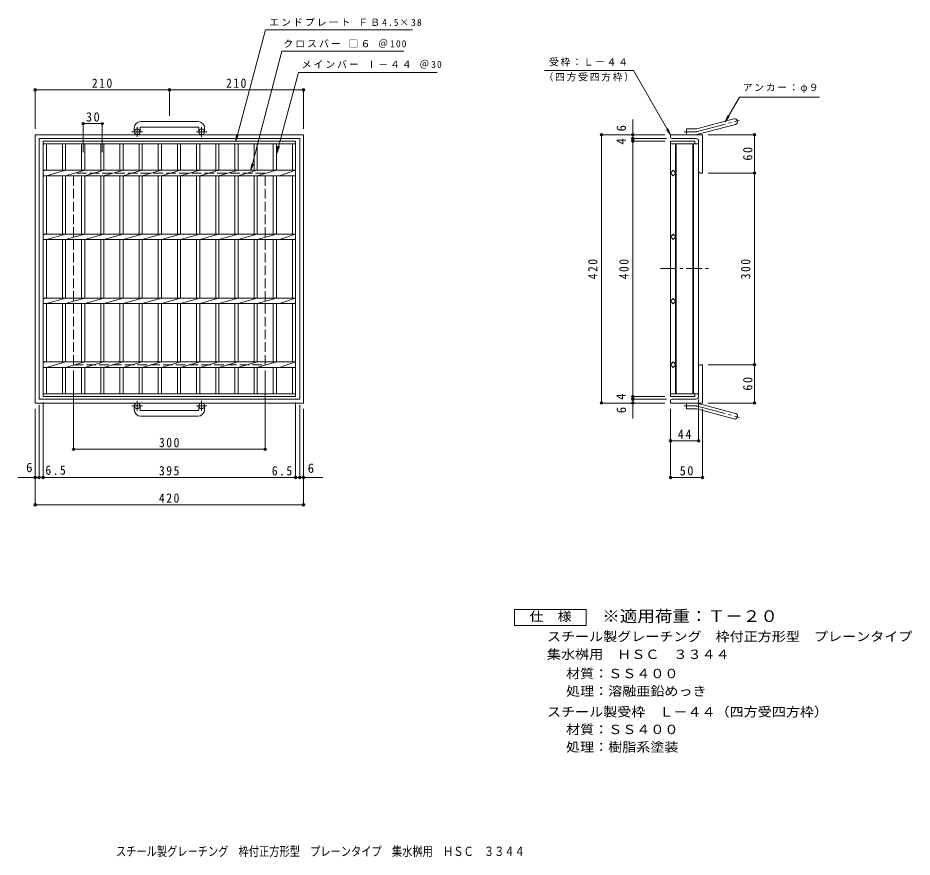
# Model space of a CAD drawing. Units: millimetres at full size, sheet at 1:5. Extents: x -585 to 815, y -681 to 632.
import ezdxf
from ezdxf.enums import TextEntityAlignment as Align

# ---------------------------------------------------------------- set-up
doc = ezdxf.new("R2010")
doc.units = ezdxf.units.MM
doc.header["$LTSCALE"] = 5
doc.header["$PDMODE"] = 32
doc.header["$PDSIZE"] = 4
for name, pattern in [('CHAIN1', [8, 5, -1, 1, -1]), ('CHAIN2', [12, 9, -1, 1, -1]), ('DASHED3', [4, 3, -1])]:
    doc.linetypes.add(name, pattern=pattern)
for name, color, linetype, lineweight in [('C-1', 2, 'Continuous', 9), ('C-2', 3, 'Continuous', 9), ('C-4', 7, 'Continuous', 9), ('C-5', 7, 'Continuous', 9), ('F-4_F-4ﾚｲﾔ', 2, 'Continuous', 9)]:
    doc.layers.add(name, color=color, linetype=linetype, lineweight=lineweight)
doc.layers.add('F-0_F-0ﾚｲﾔ', color=2, linetype='Continuous')
doc.layers.add('F-5_F-5ﾚｲﾔ', color=3, linetype='Continuous')
doc.styles.add('ＭＳ ゴシック', font='')
doc.styles.get('ＭＳ ゴシック').set_extended_font_data('MS Gothic')

msp = doc.modelspace()

# ---------------------------------------------------------------- linework, layer by layer
at = {"layer": 'C-1'}
for p, q in [((-302.922, 470.044), (-392.922, 470.044)), ((477.553, 458.751), (535.743, 474.343)), ((479.882, 450.057), (538.073, 465.65)), ((-557.922, 29.443), (-557.922, 449.444)), ((-137.922, 449.444), (-557.922, 449.444)), ((-402.922, 460.044), (-402.922, 453.944)), ((-393.922, 460.044), (-393.922, 453.944)), ((-392.922, 461.044), (-302.922, 461.044)), ((-301.922, 460.044), (-301.922, 453.944)), ((-292.922, 460.044), (-292.922, 453.944)), ((-137.922, 29.443), (-137.922, 449.444)), ((436.408, 445.945), (436.408, 449.444)), ((486.408, 449.444), (436.408, 449.444)), ((461.408, 449.444), (461.408, 458.445)), ((475.223, 458.445), (461.408, 458.445)), ((486.408, 449.444), (486.408, 389.444)), ((-551.922, 35.444), (-551.922, 443.444)), ((-143.922, 443.444), (-551.922, 443.444)), ((-143.922, 35.444), (-143.922, 443.444)), ((476.408, 443.444), (438.908, 443.444)), ((480.408, 439.444), (480.408, 392.944)), ((482.908, 389.444), (486.408, 389.444)), ((480.408, 39.443), (480.408, 87.944)), ((482.908, 89.443), (486.408, 89.443)), ((486.408, 89.443), (486.408, 29.443)), ((-557.922, 29.443), (-137.922, 29.443)), ((-551.922, 35.444), (-143.922, 35.444)), ((436.408, 32.943), (436.408, 29.443)), ((486.408, 29.443), (436.408, 29.443)), ((476.408, 35.443), (438.908, 35.443)), ((461.408, 29.443), (461.408, 20.443)), ((479.882, 28.83), (538.073, 13.238)), ((-402.922, 18.843), (-402.922, 24.943)), ((-393.922, 18.843), (-393.922, 24.943)), ((-392.922, 17.843), (-302.922, 17.843)), ((-301.922, 18.843), (-301.922, 24.943)), ((-292.922, 18.843), (-292.922, 24.943)), ((475.223, 20.443), (461.408, 20.443)), ((477.553, 20.137), (535.743, 4.545)), ((-302.922, 8.843), (-392.922, 8.843))]:
    msp.add_line(p, q, dxfattribs=at)
at = {"layer": 'C-1', "linetype": 'CHAIN2'}
for p, q in [((478.717, 454.404), (543.884, 471.866)), ((475.223, 453.945), (457.603, 453.945)), ((475.223, 24.944), (457.603, 24.944)), ((478.717, 24.484), (543.884, 7.022))]:
    msp.add_line(p, q, dxfattribs=at)
at = {"layer": 'C-1', "linetype": 'CHAIN1'}
for p, q in [((-390.259, 453.944), (-406.666, 453.944)), ((-398.422, 445.836), (-398.422, 461.435)), ((-289.259, 453.944), (-305.666, 453.944)), ((-297.422, 445.836), (-297.422, 461.435)), ((-398.422, 33.05), (-398.422, 17.453)), ((-297.422, 33.05), (-297.422, 17.453)), ((-390.259, 24.943), (-406.666, 24.943)), ((-289.259, 24.943), (-305.666, 24.943))]:
    msp.add_line(p, q, dxfattribs=at)
at = {"layer": 'C-1', "linetype": 'DASHED3'}
for p, q in [((-197.922, 389.444), (-497.922, 389.444)), ((-497.922, 89.443), (-497.922, 389.444)), ((-197.922, 89.443), (-197.922, 389.444)), ((-497.922, 89.443), (-197.922, 89.443))]:
    msp.add_line(p, q, dxfattribs=at)
at = {"layer": 'C-1'}
for centre in [(-398.422, 453.944), (-297.422, 453.944), (-398.422, 24.943), (-297.422, 24.943)]:
    msp.add_circle(centre, 4.5, dxfattribs=at)
for centre, radius, start, end in [((-392.922, 460.044), 10, 90, 180), ((-302.922, 460.044), 10, 0, 90), ((536.908, 469.996), 4.5, 285.00014, 104.99991), ((-392.922, 460.044), 1, 90, 180), ((-302.922, 460.044), 1, 0, 90), ((475.223, 467.444), 9, 270, 285.00002), ((475.223, 467.444), 18, 270, 285), ((438.908, 445.945), 2.5, 180, 270), ((476.408, 439.444), 4, 0, 90), ((482.908, 391.944), 2.5, 180, 270), ((482.908, 86.943), 2.5, 90, 180), ((438.908, 32.943), 2.5, 90, 180), ((475.223, 11.444), 18, 75, 90), ((476.408, 39.443), 4, 270, 0), ((-392.922, 18.843), 10, 180, 270), ((-392.922, 18.843), 1, 180, 270), ((-302.922, 18.843), 10, 270, 0), ((-302.922, 18.843), 1, 270, 0), ((475.223, 11.444), 9, 74.99998, 90), ((536.908, 8.892), 4.5, 255.00009, 74.99986)]:
    msp.add_arc(centre, radius, start, end, dxfattribs=at)
at = {"layer": 'C-1', "linetype": 'CHAIN2'}
for centre, start, end in [((475.223, 467.444), 270, 284.99995), ((475.223, 11.444), 75.00005, 90)]:
    msp.add_arc(centre, 13.5, start, end, dxfattribs=at)
at = {"layer": 'C-2'}
for p, q in [((-545.422, 39.443), (-545.422, 439.444)), ((-545.422, 439.444), (-150.422, 439.444)), ((-545.422, 434.944), (-150.422, 434.944)), ((-540.422, 393.683), (-540.422, 434.944)), ((-515.422, 434.944), (-515.422, 393.683)), ((-510.422, 434.944), (-510.422, 393.683)), ((-485.422, 434.944), (-485.422, 393.683)), ((-480.422, 434.944), (-480.422, 393.683)), ((-455.422, 434.944), (-455.422, 393.683)), ((-450.422, 434.944), (-450.422, 393.683)), ((-425.422, 434.944), (-425.422, 393.683)), ((-420.422, 434.944), (-420.422, 393.683)), ((-395.422, 434.944), (-395.422, 393.683)), ((-390.422, 434.944), (-390.422, 393.683)), ((-365.421, 434.944), (-365.421, 393.683)), ((-360.422, 434.944), (-360.422, 393.683)), ((-335.422, 434.944), (-335.422, 393.683)), ((-330.422, 434.944), (-330.422, 393.683)), ((-305.422, 434.944), (-305.422, 393.683)), ((-300.422, 434.944), (-300.422, 393.683)), ((-275.422, 434.944), (-275.422, 393.683)), ((-270.422, 434.944), (-270.422, 393.683)), ((-245.422, 434.944), (-245.422, 393.683)), ((-240.422, 434.944), (-240.422, 393.683)), ((-215.422, 434.944), (-215.422, 393.683)), ((-210.422, 434.944), (-210.422, 393.683)), ((-185.422, 434.944), (-185.422, 393.683)), ((-180.422, 434.944), (-180.422, 393.683)), ((-155.422, 434.944), (-155.422, 393.683)), ((-155.422, 434.944), (-155.422, 393.683)), ((-150.422, 439.444), (-150.422, 39.443)), ((-150.422, 434.944), (-150.422, 393.683)), ((436.408, 439.444), (474.408, 439.444)), ((436.408, 439.444), (436.408, 39.443)), ((436.408, 434.944), (480.408, 434.944)), ((444.408, 434.944), (444.408, 389.96)), ((445.408, 434.944), (445.408, 43.943)), ((471.408, 434.944), (471.408, 43.943)), ((472.408, 434.944), (472.408, 43.943)), ((474.408, 439.444), (474.408, 434.944)), ((480.408, 434.944), (480.408, 43.943)), ((-540.422, 393.683), (-545.422, 392.684)), ((-545.422, 393.683), (-150.422, 393.683)), ((-510.422, 393.683), (-540.422, 385.204)), ((-480.422, 393.683), (-510.422, 385.204)), ((-450.422, 393.683), (-480.422, 385.204)), ((-420.422, 393.683), (-450.422, 385.204)), ((-390.422, 393.683), (-420.422, 385.204)), ((-360.422, 393.683), (-390.422, 385.204)), ((-330.422, 393.683), (-360.422, 385.204)), ((-300.422, 393.683), (-330.422, 385.204)), ((-270.422, 393.683), (-300.422, 385.204)), ((-240.422, 393.683), (-270.422, 385.204)), ((-210.422, 393.683), (-240.422, 385.204)), ((-180.422, 393.683), (-210.422, 385.204)), ((-150.422, 393.683), (-175.422, 385.204)), ((-545.422, 385.204), (-150.422, 385.204)), ((-540.422, 293.684), (-540.422, 385.204)), ((-515.422, 385.204), (-515.422, 293.684)), ((-510.422, 385.204), (-510.422, 293.684)), ((-485.422, 385.204), (-485.422, 293.684)), ((-480.422, 385.204), (-480.422, 293.684)), ((-455.422, 385.204), (-455.422, 293.684)), ((-450.422, 385.204), (-450.422, 293.684)), ((-425.422, 385.204), (-425.422, 293.684)), ((-420.422, 385.204), (-420.422, 293.684)), ((-395.422, 385.204), (-395.422, 293.684)), ((-390.422, 385.204), (-390.422, 293.684)), ((-365.421, 385.204), (-365.421, 293.684)), ((-360.422, 385.204), (-360.422, 293.684)), ((-335.422, 385.204), (-335.422, 293.684)), ((-330.422, 385.204), (-330.422, 293.684)), ((-305.422, 385.204), (-305.422, 293.684)), ((-300.422, 385.204), (-300.422, 293.684)), ((-275.422, 385.204), (-275.422, 293.684)), ((-270.422, 385.204), (-270.422, 293.684)), ((-245.422, 385.204), (-245.422, 293.684)), ((-240.422, 385.204), (-240.422, 293.684)), ((-215.422, 385.204), (-215.422, 293.684)), ((-210.422, 385.204), (-210.422, 293.684)), ((-185.422, 385.204), (-185.422, 293.684)), ((-180.422, 385.204), (-180.422, 293.684)), ((-155.422, 385.204), (-155.422, 293.684)), ((-155.422, 385.204), (-155.422, 293.684)), ((-150.422, 385.204), (-150.422, 293.684)), ((444.408, 388.958), (444.408, 289.871)), ((-540.422, 293.684), (-545.422, 292.683)), ((-545.422, 293.684), (-150.422, 293.684)), ((-545.422, 285.203), (-150.422, 285.203)), ((-510.422, 293.684), (-540.422, 285.203)), ((-540.422, 193.684), (-540.422, 285.204)), ((-515.422, 285.204), (-515.422, 193.684)), ((-480.422, 293.684), (-510.422, 285.203)), ((-510.422, 285.204), (-510.422, 193.684)), ((-485.422, 285.204), (-485.422, 193.684)), ((-450.422, 293.684), (-480.422, 285.203)), ((-480.422, 285.204), (-480.422, 193.684)), ((-455.422, 285.204), (-455.422, 193.684)), ((-420.422, 293.684), (-450.422, 285.203)), ((-450.422, 285.204), (-450.422, 193.684)), ((-425.422, 285.204), (-425.422, 193.684)), ((-390.422, 293.684), (-420.422, 285.203)), ((-420.422, 285.204), (-420.422, 193.684)), ((-395.422, 285.204), (-395.422, 193.684)), ((-360.422, 293.684), (-390.422, 285.203)), ((-390.422, 285.204), (-390.422, 193.684)), ((-365.421, 285.204), (-365.421, 193.684)), ((-330.422, 293.684), (-360.422, 285.203)), ((-360.422, 285.204), (-360.422, 193.684)), ((-335.422, 285.204), (-335.422, 193.684)), ((-300.422, 293.684), (-330.422, 285.203)), ((-330.422, 285.204), (-330.422, 193.684)), ((-305.422, 285.204), (-305.422, 193.684)), ((-270.422, 293.684), (-300.422, 285.203)), ((-300.422, 285.204), (-300.422, 193.684)), ((-275.422, 285.204), (-275.422, 193.684)), ((-240.422, 293.684), (-270.422, 285.203)), ((-270.422, 285.204), (-270.422, 193.684)), ((-245.422, 285.204), (-245.422, 193.684)), ((-210.422, 293.684), (-240.422, 285.203)), ((-240.422, 285.204), (-240.422, 193.684)), ((-215.422, 285.204), (-215.422, 193.684)), ((-180.422, 293.684), (-210.422, 285.203)), ((-210.422, 285.204), (-210.422, 193.684)), ((-185.422, 285.204), (-185.422, 193.684)), ((-180.422, 285.204), (-180.422, 193.684)), ((-150.422, 293.684), (-175.422, 285.203)), ((-155.422, 285.204), (-155.422, 193.684)), ((-155.422, 285.204), (-155.422, 193.684)), ((-150.422, 285.204), (-150.422, 93.684)), ((444.408, 189.444), (444.408, 288.958)), ((-540.422, 193.684), (-545.422, 192.684)), ((-545.422, 193.684), (-150.422, 193.684)), ((-545.422, 185.203), (-150.422, 185.203)), ((-510.422, 193.684), (-540.422, 185.203)), ((-540.422, 93.684), (-540.422, 185.203)), ((-515.422, 185.203), (-515.422, 93.684)), ((-480.422, 193.684), (-510.422, 185.203)), ((-510.422, 185.203), (-510.422, 93.684)), ((-485.422, 185.203), (-485.422, 93.684)), ((-450.422, 193.684), (-480.422, 185.203)), ((-480.422, 185.203), (-480.422, 93.684)), ((-455.422, 185.203), (-455.422, 93.684)), ((-420.422, 193.684), (-450.422, 185.203)), ((-450.422, 185.203), (-450.422, 93.684)), ((-425.422, 185.203), (-425.422, 93.684)), ((-390.422, 193.684), (-420.422, 185.203)), ((-420.422, 185.203), (-420.422, 93.684)), ((-395.422, 185.203), (-395.422, 93.684)), ((-360.422, 193.684), (-390.422, 185.203)), ((-390.422, 185.203), (-390.422, 93.684)), ((-365.421, 185.203), (-365.421, 93.684)), ((-330.422, 193.684), (-360.422, 185.203)), ((-360.422, 185.203), (-360.422, 93.684)), ((-335.422, 185.203), (-335.422, 93.684)), ((-300.422, 193.684), (-330.422, 185.203)), ((-330.422, 185.203), (-330.422, 93.684)), ((-305.422, 185.203), (-305.422, 93.684)), ((-270.422, 193.684), (-300.422, 185.203)), ((-300.422, 185.203), (-300.422, 93.684)), ((-275.422, 185.203), (-275.422, 93.684)), ((-240.422, 193.684), (-270.422, 185.203)), ((-270.422, 185.203), (-270.422, 93.684)), ((-245.422, 185.203), (-245.422, 93.684)), ((-210.422, 193.684), (-240.422, 185.203)), ((-240.422, 185.203), (-240.422, 93.684)), ((-215.422, 185.203), (-215.422, 93.684)), ((-180.422, 193.684), (-210.422, 185.203)), ((-210.422, 185.203), (-210.422, 93.684)), ((-185.422, 185.203), (-185.422, 93.684)), ((-180.422, 185.203), (-180.422, 93.684)), ((-150.422, 193.684), (-175.422, 185.203)), ((-155.422, 185.203), (-155.422, 93.684)), ((-155.422, 185.203), (-155.422, 93.684)), ((444.408, 89.929), (444.408, 188.473)), ((-540.422, 93.684), (-545.422, 92.684)), ((-545.422, 93.684), (-150.422, 93.684)), ((-545.422, 85.203), (-150.422, 85.203)), ((-510.422, 93.684), (-540.422, 85.203)), ((-540.422, 43.943), (-540.422, 85.203)), ((-515.422, 85.203), (-515.422, 43.943)), ((-480.422, 93.684), (-510.422, 85.203)), ((-510.422, 85.203), (-510.422, 43.943)), ((-485.422, 85.203), (-485.422, 43.943)), ((-450.422, 93.684), (-480.422, 85.203)), ((-480.422, 85.203), (-480.422, 43.943)), ((-455.422, 85.203), (-455.422, 43.943)), ((-420.422, 93.684), (-450.422, 85.203)), ((-450.422, 85.203), (-450.422, 43.943)), ((-425.422, 85.203), (-425.422, 43.943)), ((-390.422, 93.684), (-420.422, 85.203)), ((-420.422, 85.203), (-420.422, 43.943)), ((-395.422, 85.203), (-395.422, 43.943)), ((-360.422, 93.684), (-390.422, 85.203)), ((-390.422, 85.203), (-390.422, 43.943)), ((-365.421, 85.203), (-365.421, 43.943)), ((-330.422, 93.684), (-360.422, 85.203)), ((-360.422, 85.203), (-360.422, 43.943)), ((-335.422, 85.203), (-335.422, 43.943)), ((-300.422, 93.684), (-330.422, 85.203)), ((-330.422, 85.203), (-330.422, 43.943)), ((-305.422, 85.203), (-305.422, 43.943)), ((-270.422, 93.684), (-300.422, 85.203)), ((-300.422, 85.203), (-300.422, 43.943)), ((-275.422, 85.203), (-275.422, 43.943)), ((-240.422, 93.684), (-270.422, 85.203)), ((-270.422, 85.203), (-270.422, 43.943)), ((-245.422, 85.203), (-245.422, 43.943)), ((-210.422, 93.684), (-240.422, 85.203)), ((-240.422, 85.203), (-240.422, 43.943)), ((-215.422, 85.203), (-215.422, 43.943)), ((-180.422, 93.684), (-210.422, 85.203)), ((-210.422, 85.203), (-210.422, 43.943)), ((-185.422, 85.203), (-185.422, 43.943)), ((-180.422, 85.203), (-180.422, 43.943)), ((-150.422, 93.684), (-175.422, 85.203)), ((-155.422, 85.203), (-155.422, 43.943)), ((-155.422, 85.203), (-155.422, 43.943)), ((-150.422, 85.203), (-150.422, 43.943)), ((444.408, 43.943), (444.408, 88.958)), ((-150.422, 43.943), (-545.422, 43.943)), ((436.408, 43.943), (480.408, 43.943)), ((474.408, 39.443), (474.408, 43.943)), ((-150.422, 39.443), (-545.422, 39.443)), ((436.408, 39.443), (474.408, 39.443))]:
    msp.add_line(p, q, dxfattribs=at)
at = {"layer": 'C-2', "linetype": 'CHAIN1'}
msp.add_line((420.91, 239.929), (500.266, 239.929), dxfattribs=at)
at = {"layer": 'C-2'}
for points in [[(444.893, 389.444), (440.65, 385.201), (436.408, 389.444), (440.65, 393.686)], [(444.893, 289.444), (440.65, 285.201), (436.408, 289.444), (440.65, 293.686)], [(444.893, 188.958), (440.65, 193.201), (436.408, 188.958), (440.65, 184.716)], [(444.893, 89.444), (440.65, 93.686), (436.408, 89.444), (440.65, 85.201)]]:
    msp.add_lwpolyline(points, close=True, dxfattribs=at)
at = {"layer": 'C-4'}
for p, q in [((-557.922, 458.444), (-557.922, 521.384)), ((-557.922, 519.584), (-347.922, 519.584)), ((-347.922, 479.044), (-347.922, 521.384)), ((-347.922, 519.584), (-137.922, 519.584)), ((-137.922, 458.444), (-137.922, 521.384)), ((-482.922, 421.899), (-482.922, 468.504)), ((-482.922, 466.704), (-452.922, 466.704)), ((-452.922, 421.899), (-452.922, 468.504)), ((377.276, 473.034), (377.276, 443.445)), ((427.408, 449.444), (326.682, 449.444)), ((328.482, 449.444), (328.482, 29.443)), ((495.408, 449.444), (569.559, 449.444)), ((567.759, 449.444), (567.759, 389.444)), ((429.908, 443.445), (375.476, 443.445)), ((427.408, 439.444), (375.476, 439.444)), ((377.276, 443.445), (377.276, 439.444)), ((377.276, 439.444), (377.276, 39.443)), ((495.408, 389.444), (569.559, 389.444)), ((567.759, 389.444), (567.759, 89.443)), ((495.408, 89.443), (569.559, 89.443)), ((567.759, 89.443), (567.759, 29.443)), ((-497.922, 80.443), (-497.922, -44.822)), ((-197.922, 80.443), (-197.922, -44.822)), ((-545.422, 30.443), (-545.422, -88.803)), ((-150.422, 30.443), (-150.422, -88.803)), ((427.408, 29.443), (326.682, 29.443)), ((427.408, 39.443), (375.476, 39.443)), ((429.908, 35.443), (375.476, 35.443)), ((377.276, 39.443), (377.276, 35.443)), ((377.276, 35.443), (377.276, 5.293)), ((386.276, 29.444), (379.076, 29.444)), ((480.408, 34.943), (480.408, -31.537)), ((495.408, 29.443), (569.559, 29.443)), ((-557.922, -131.653), (-557.922, 20.444)), ((-551.922, 26.444), (-551.922, -88.803)), ((-143.922, 26.444), (-143.922, -88.803)), ((-137.922, -131.653), (-137.922, 20.444)), ((436.408, -88.803), (436.408, 20.444)), ((486.408, 20.444), (486.408, -88.803)), ((436.408, -29.737), (480.408, -29.737)), ((-497.922, -43.022), (-197.922, -43.022)), ((-585.059, -87.004), (-551.922, -87.004)), ((-551.922, -87.004), (-545.422, -87.004)), ((-545.422, -87.004), (-150.422, -87.004)), ((-150.422, -87.004), (-143.922, -87.004)), ((-143.922, -87.004), (-107.622, -87.004)), ((436.408, -87.004), (486.408, -87.004)), ((-557.922, -129.853), (-137.922, -129.853))]:
    msp.add_line(p, q, dxfattribs=at)
for p in [(-557.922, 519.584), (-347.922, 519.584), (-137.922, 519.584), (-482.922, 466.704), (-452.922, 466.704), (328.482, 449.444), (377.276, 449.444), (567.759, 449.444), (377.276, 443.445), (377.276, 439.444), (567.759, 389.444), (567.759, 89.443), (328.482, 29.443), (377.276, 39.443), (377.276, 35.443), (377.276, 29.444), (567.759, 29.443), (436.408, -29.737), (480.408, -29.737), (-497.922, -43.022), (-197.922, -43.022), (-557.922, -87.004), (-551.922, -87.004), (-545.422, -87.004), (-150.422, -87.004), (-143.922, -87.004), (-137.922, -87.004), (436.408, -87.004), (486.408, -87.004), (-557.922, -129.853), (-137.922, -129.853)]:
    msp.add_point(p, dxfattribs=at)
at = {"layer": 'C-5'}
for p, q in [((-244.007, 439.444), (-197.35, 613.567)), ((-197.35, 613.567), (32.503, 613.567)), ((-220.222, 393.683), (-171.694, 580.234)), ((-171.694, 580.234), (19.034, 580.234)), ((-180.422, 419.209), (-145.649, 546.901)), ((-145.649, 546.901), (71.189, 546.901)), ((436.408, 449.444), (378.384, 549.945)), ((522.033, 469.819), (544.237, 508.278)), ((544.237, 508.278), (669.554, 508.278)), ((522.033, 469.819), (526.019, 479.442)), ((522.033, 469.819), (528.374, 478.083)), ((-244.007, 439.444), (-242.647, 449.771)), ((-244.007, 439.444), (-240.02, 449.067)), ((436.408, 449.444), (430.067, 457.708)), ((436.408, 449.444), (432.422, 459.068)), ((-180.422, 419.209), (-178.74, 431.595)), ((-180.422, 419.209), (-175.592, 430.737)), ((-220.222, 393.683), (-218.862, 404.011)), ((-220.222, 393.683), (-216.236, 403.307))]:
    msp.add_line(p, q, dxfattribs=at)
msp.add_lwpolyline([(239.167, 549.945), (264.093, 549.945), (378.384, 549.945)], dxfattribs=at)
at = {"layer": 'F-4_F-4ﾚｲﾔ'}
msp.add_lwpolyline([(191.988, -318.769), (191.988, -293.769), (304.488, -293.769), (304.488, -318.769)], close=True, dxfattribs=at)

# ---------------------------------------------------------------- texts
at = {"layer": 'C-4', "color": 2, "style": 'ＭＳ ゴシック'}
for s, p in [('6', (371.009, 454.548)), ('4', (371.009, 433.93)), ('4', (370.533, 34.377)), ('6', (371.009, 13.481))]:
    msp.add_text(s, height=14.66, rotation=90, dxfattribs=at).set_placement(p, align=Align.BOTTOM_LEFT)
for p in [(-572.178, -83.102), (-131.454, -84.14)]:
    msp.add_text('6', height=14.66, dxfattribs=at).set_placement(p, align=Align.BOTTOM_LEFT)
at = {"layer": 'C-4', "color": 2, "char_height": 14.66, "attachment_point": 7, "style": 'ＭＳ ゴシック'}
for s, insert in [('\\T1.27;\\W0.9;210', (-469.172, 522.584)), ('\\T1.27;\\W0.9;210', (-259.172, 522.584)), ('\\T1.27;\\W0.95;30', (-478.547, 469.704)), ('\\T1.27;\\W0.95;44', (447.783, -26.737)), ('\\T1.27;\\W0.9;300', (-364.172, -40.022)), ('\\T1.27;\\W0.9;6.5', (-541.939, -83.102)), ('\\T1.27;\\W0.9;395', (-364.172, -84.003)), ('\\T1.27;\\W0.9;6.5', (-187.584, -84.14)), ('\\T1.27;\\W0.95;50', (450.783, -84.003)), ('\\T1.27;\\W0.9;420', (-364.172, -126.853))]:
    msp.add_mtext(s, dxfattribs=dict(at, insert=insert))
at = {"layer": 'C-4', "color": 2, "char_height": 14.66, "attachment_point": 7, "rotation": 90, "style": 'ＭＳ ゴシック'}
for s, insert in [('\\T1.27;\\W0.95;60', (564.759, 408.819)), ('\\T1.27;\\W0.9;420', (322.214, 223.194)), ('\\T1.27;\\W0.9;400', (371.009, 223.194)), ('\\T1.27;\\W0.9;300', (561.492, 223.194)), ('\\T1.27;\\W0.95;60', (564.759, 48.818))]:
    msp.add_mtext(s, dxfattribs=dict(at, insert=insert))
at = {"layer": 'C-5', "char_height": 11, "attachment_point": 7, "style": 'ＭＳ ゴシック'}
for s, insert in [('\\T1.21;エンドプレート\\~ＦＢ4.5×38', (-191.7, 619.162)), ('\\T1.21;クロスバー\\~□６\\~＠100', (-169.591, 585.225)), ('\\T1.2;メインバー\\~Ⅰ－４４\\~＠30', (-140.848, 552.93)), ('\\T1.17;受枠：Ｌ－４４', (246.288, 556.491)), ('\\T1.17;（四方受四方枠）', (237.742, 532.754)), ('\\T1.17;アンカー：φ９', (549.461, 514.921))]:
    msp.add_mtext(s, dxfattribs=dict(at, insert=insert))
at = {"layer": 'F-0_F-0ﾚｲﾔ', "style": 'ＭＳ ゴシック', "width": 0.8}
msp.add_text('スチール製グレーチング\u3000枠付正方形型\u3000プレーンタイプ\u3000集水桝用\u3000ＨＳＣ\u3000３３４４', height=14.66, dxfattribs=at).set_placement((-431.537, -683.985), align=Align.BOTTOM_LEFT)
at = {"layer": 'F-4_F-4ﾚｲﾔ', "style": 'ＭＳ ゴシック', "width": 1.1}
for s, p in [('仕\u3000様', (215.738, -316.269)), ('スチール製グレーチング\u3000枠付正方形型\u3000プレーンタイプ', (243.033, -347.729)), ('集水桝用\u3000ＨＳＣ\u3000３３４４', (243.033, -375.6)), ('材質：ＳＳ４００', (272.889, -405.658)), ('処理：溶融亜鉛めっき', (272.889, -433.158)), ('スチール製受枠\u3000Ｌ－４４（四方受四方枠）', (243.034, -465.658)), ('材質：ＳＳ４００', (272.889, -493.158)), ('処理：樹脂系塗装', (272.889, -520.658))]:
    msp.add_text(s, height=14.66, dxfattribs=at).set_placement(p, align=Align.BOTTOM_LEFT)
at = {"layer": 'F-5_F-5ﾚｲﾔ', "style": 'ＭＳ ゴシック', "width": 1.1}
msp.add_text('※適用荷重：Ｔ－２０', height=18.33, dxfattribs=at).set_placement((329.488, -318.769), align=Align.BOTTOM_LEFT)

doc.saveas('drawing.dxf')
